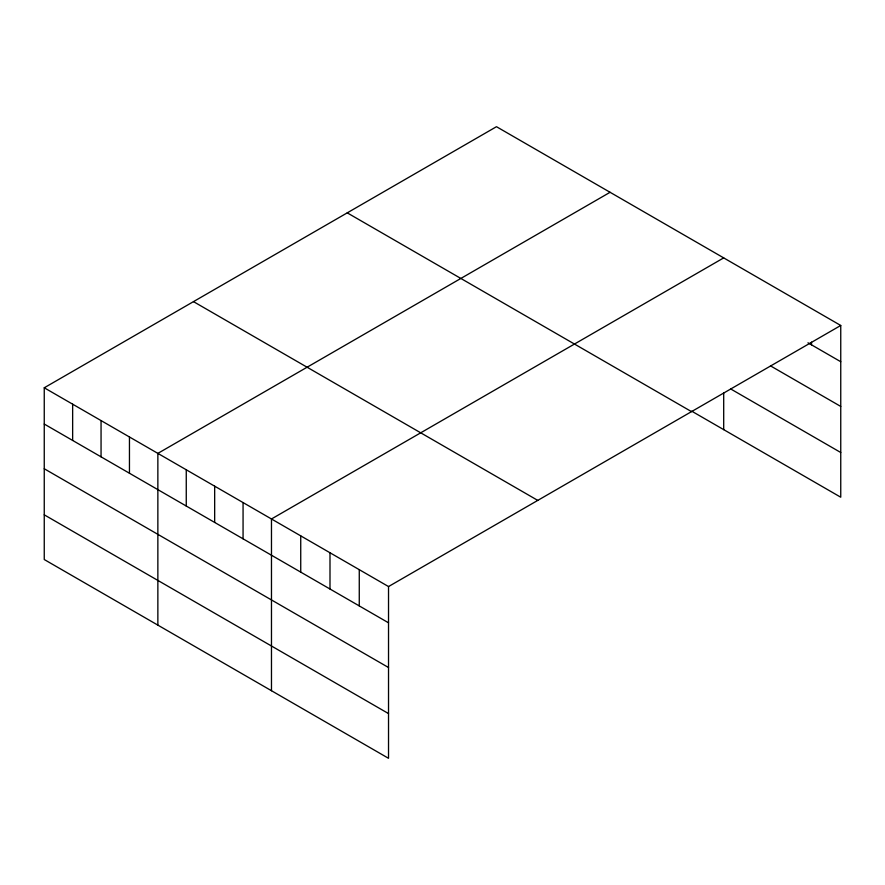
<?xml version="1.0" encoding="UTF-8"?>
<svg xmlns="http://www.w3.org/2000/svg" width="885" height="885" viewBox="0 0 885 885"><rect width="100%" height="100%" fill="white"/><g stroke="black" fill="none" stroke-linecap="round" stroke-linejoin="round"><path stroke-width="1.33" d="M44.25 387.785L388.526 586.556L388.526 758.301L44.25 559.53L44.25 387.785L496.474 126.699L840.75 325.47L840.75 497.215L691.738 411.182M610.086 192.288L157.862 453.385L157.862 625.131M723.698 257.889L271.474 518.975L271.474 690.72M388.526 586.556L840.75 325.47M807.972 342.794L840.75 361.722M770.514 365.881L840.75 406.436M730.722 388.969L840.75 452.5M347.241 212.854L691.517 411.625M193.483 301.63L537.759 500.39M44.25 424.048L388.526 622.808M44.25 468.751L388.526 667.522M44.25 514.827L388.526 713.587M811.49 342.141L811.49 344.829M723.698 392.807L723.698 429.634M359.266 569.663L359.266 605.915M329.994 552.76L329.994 589.023M300.734 535.867L300.734 572.119M243.065 502.58L243.065 538.832M214.668 486.175L214.668 522.427M186.259 469.78L186.259 506.032M129.453 436.98L129.453 473.243M101.056 420.585L101.056 456.837M72.647 404.191L72.647 440.442"/></g></svg>
